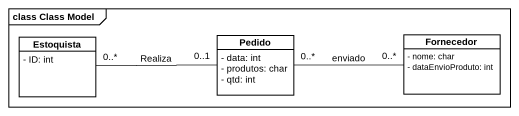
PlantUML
@startuml
mainframe class Class Model
hide circle
hide empty members
skinparam classAttributeIconSize 0
class Estoquista {
  - ID: int
}
class Pedido {
  - data: int
  - produtos: char
  - qtd: int
}
class Fornecedor {
  - nome: char
  - dataEnvioProduto: int
}
Estoquista "0..*" -right- "0..1" Pedido : Realiza
Pedido "0..*" -right- "0..*" Fornecedor : enviado
@enduml
